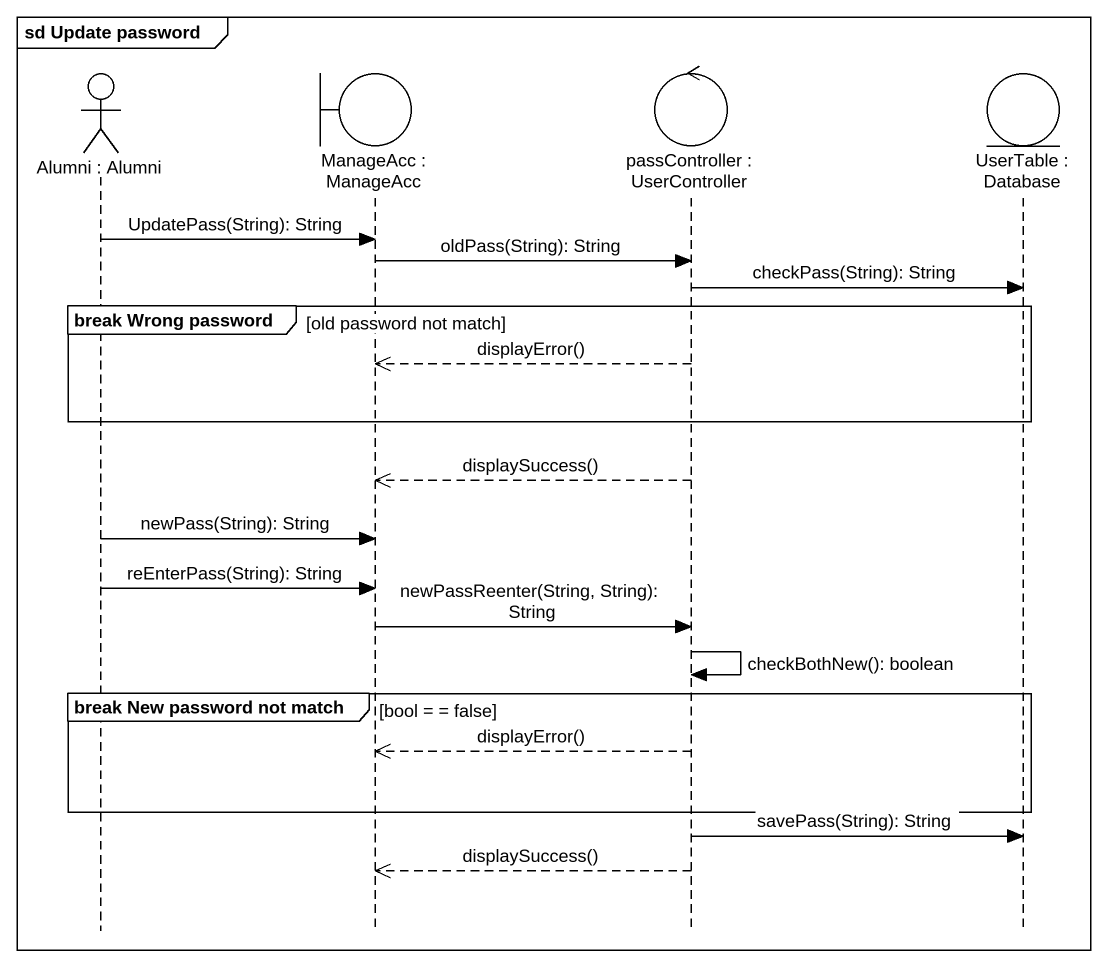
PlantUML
@startuml
mainframe sd Update password
hide footbox
actor "Alumni : Alumni" as Alumni
boundary "ManageAcc : ManageAcc" as ManageAcc
control "passController : UserController" as passController
entity "UserTable : Database" as UserTable

Alumni -> ManageAcc : UpdatePass(String): String
ManageAcc -> passController : oldPass(String): String
passController -> UserTable : checkPass(String): String
group break Wrong password [old password not match]
  passController -->> ManageAcc : displayError()
end
passController -->> ManageAcc : displaySuccess()
Alumni -> ManageAcc : newPass(String): String
Alumni -> ManageAcc : reEnterPass(String): String
ManageAcc -> passController : newPassReenter(String, String): String
passController -> passController : checkBothNew(): boolean
group break New password not match [bool = = false]
  passController -->> ManageAcc : displayError()
end
passController -> UserTable : savePass(String): String
passController -->> ManageAcc : displaySuccess()
@enduml
